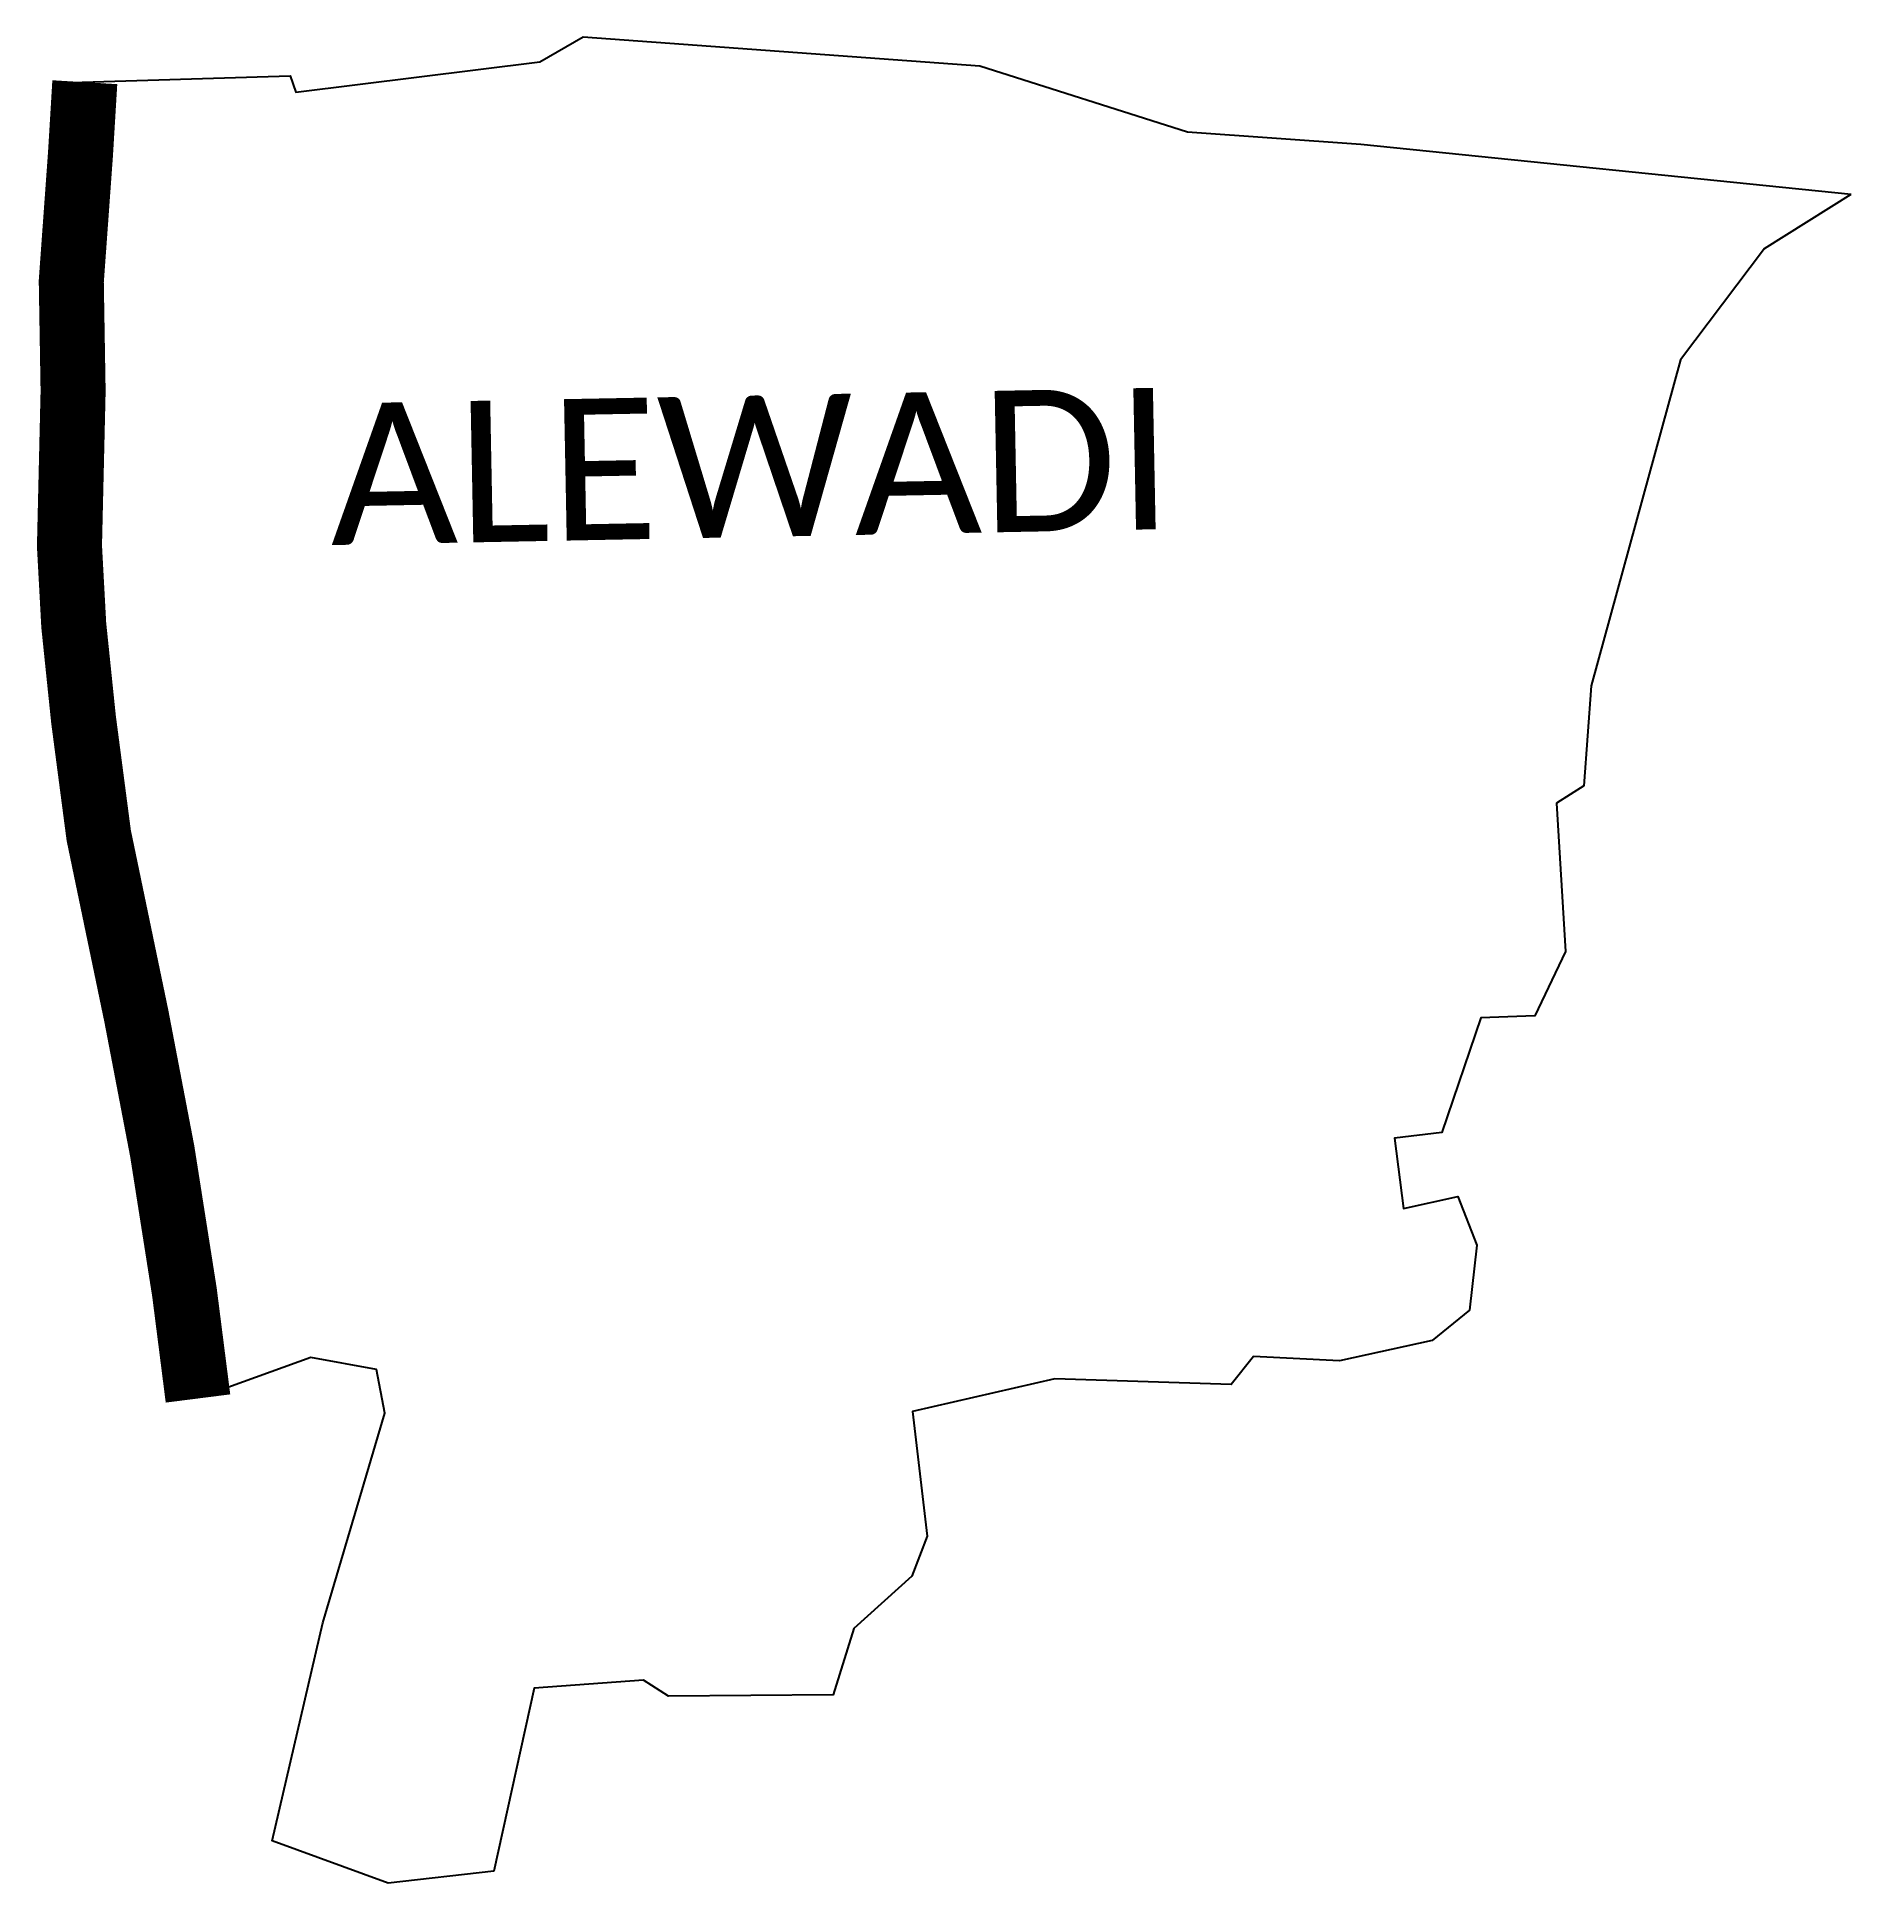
# Model space of a CAD drawing. Header units: metres. Extents: x 257678 to 259073, y 2187690 to 2189110.
import ezdxf

# ---------------------------------------------------------------- set-up
doc = ezdxf.new("R2010")
doc.units = ezdxf.units.M
for name, color, linetype in [('NATURALLY PROTECTED', 3, 'Continuous'), ('village', 3, 'Continuous'), ('VILLAGE NAME', 250, 'Continuous')]:
    doc.layers.add(name, color=color, linetype=linetype)
doc.styles.get("Standard").update_dxf_attribs({"font": 'simplex.shx'})

msp = doc.modelspace()

# ---------------------------------------------------------------- linework, layer by layer
at = {"color": 3, "flags": 128}
msp.add_lwpolyline([(259006.3, 2188947.2), (259072.9, 2188988.8)], dxfattribs=at)
at = {"layer": 'NATURALLY PROTECTED', "color": 116, "true_color": 0x136734, "const_width": 50, "flags": 128}
msp.add_lwpolyline([(257715.1, 2189075), (257711.8, 2189020.2), (257704.7, 2188921.9), (257706.1, 2188837.4), (257703.3, 2188718.4), (257706.6, 2188657.5), (257714.1, 2188585.1), (257725.8, 2188495.9), (257754.7, 2188357), (257774.6, 2188253.1), (257791.7, 2188144.6), (257802.1, 2188062.9), (257802.1, 2188062.9)], dxfattribs=at)
at = {"layer": 'village', "color": 3}
for points in [[(257898.2, 2187890.3, 0), (257945.8, 2188051.7, 0), (257939.3, 2188085.3, 0), (257888.9, 2188094.4, 0), (257815.9, 2188067.9, 0), (257758, 2188296.5, 0), (257696.2, 2189074.4, 0), (257872.9, 2189079.9, 0), (257877.4, 2189067.3, 0), (258065, 2189090.7, 0), (258098.2, 2189109.8, 0), (258403.1, 2189087.6, 0), (258562.7, 2189036.8, 0), (258696.1, 2189027.4, 0), (259072.9, 2188988.8, 0)], [(259006.3, 2188947.2, 0), (258941.7, 2188861.6, 0), (258873.2, 2188610.9, 0), (258867.6, 2188534, 0), (258846.5, 2188520.6, 0), (258853.5, 2188406.6, 0), (258829.7, 2188357.1, 0), (258788.2, 2188355.6, 0), (258758.4, 2188267.5, 0), (258722, 2188263.1, 0), (258728.9, 2188209.1, 0), (258770.6, 2188218.1, 0), (258785.1, 2188180.8, 0), (258779.6, 2188130.7, 0), (258750.9, 2188107.6, 0), (258679.7, 2188091.8, 0), (258613.5, 2188095.1, 0), (258596.4, 2188073.6, 0), (258460.7, 2188078.1, 0), (258351.5, 2188052.8, 0), (258362.6, 2187957, 0), (258350.9, 2187926.2, 0), (258306.3, 2187886.1, 0), (258290.3, 2187835.1, 0), (258163.9, 2187834, 0), (258144.6, 2187846.2, 0), (258060.6, 2187840.2, 0), (258029.6, 2187699.5, 0), (257948.3, 2187690.3, 0), (257859.1, 2187722.8, 0), (257898.2, 2187890.3, 0)]]:
    msp.add_polyline3d(points, dxfattribs=at)

# ---------------------------------------------------------------- texts
at = {"layer": 'VILLAGE NAME', "insert": (257902.2, 2188827.8), "char_height": 108.748, "attachment_point": 1, "rotation": 1.1028}
msp.add_mtext_dynamic_manual_height_columns('{\\fCalibri|b0|i0|c0|p34;ALEWADI}', width=726.929, gutter_width=543.7, heights=[0], dxfattribs=at)

doc.saveas('drawing.dxf')
